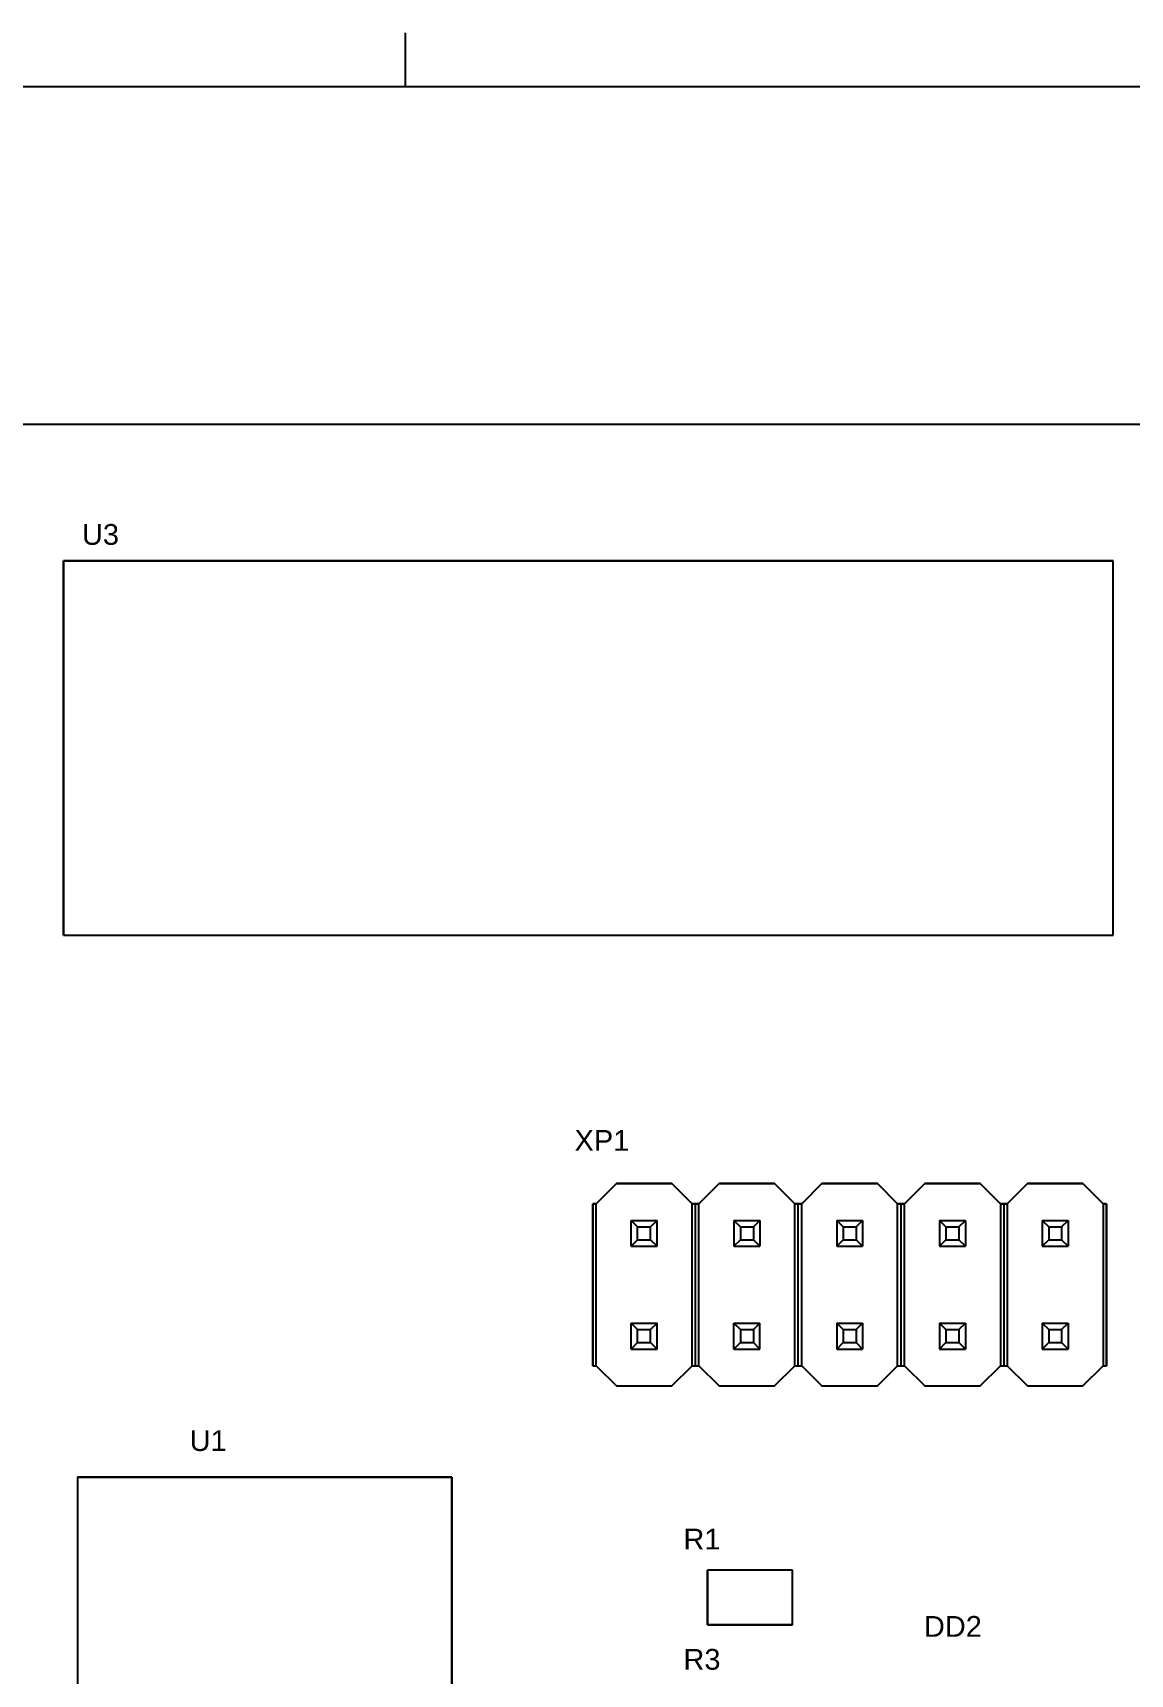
# Model space of a CAD drawing. Header units: inches. Extents: x 0 to 420, y -297 to 0.
# Drawn here: x 67.2 to 121.4, y -81.1 to 0 of the extents above; entities that cross this region are included whole.
import ezdxf

# ---------------------------------------------------------------- set-up
doc = ezdxf.new("R2010")
doc.units = ezdxf.units.IN
doc.header["$MEASUREMENT"] = 0
doc.styles.add('Arial0', font='arial.ttf', dxfattribs={"height": 2.265495})

msp = doc.modelspace()

# ---------------------------------------------------------------- linework, layer by layer
at = {"color": 18, "true_color": 0x000000}
for p, q in [((85.587, 0), (85.587, -2.646)), ((2.646, -2.646), (417.354, -2.646)), ((12.646, -19.354), (168.646, -19.354)), ((68.696, -26.104), (68.696, -44.604)), ((120.596, -26.104), (68.696, -26.104)), ((68.696, -44.604), (68.696, -26.104)), ((68.696, -26.104), (120.596, -26.104)), ((120.596, -44.604), (120.596, -26.104)), ((120.596, -44.604), (120.596, -26.104)), ((68.696, -44.604), (120.596, -44.604)), ((68.696, -44.604), (120.596, -44.604)), ((96.036, -56.894), (95.036, -57.894)), ((95.036, -57.894), (96.036, -56.894)), ((98.776, -56.894), (96.036, -56.894)), ((96.036, -56.894), (98.776, -56.894)), ((99.776, -57.894), (98.776, -56.894)), ((98.776, -56.894), (99.776, -57.894)), ((101.116, -56.894), (100.116, -57.894)), ((100.116, -57.894), (101.116, -56.894)), ((103.856, -56.894), (101.116, -56.894)), ((101.116, -56.894), (103.856, -56.894)), ((104.856, -57.894), (103.856, -56.894)), ((103.856, -56.894), (104.856, -57.894)), ((106.196, -56.894), (105.196, -57.894)), ((105.196, -57.894), (106.196, -56.894)), ((108.936, -56.894), (106.196, -56.894)), ((106.196, -56.894), (108.936, -56.894)), ((109.936, -57.894), (108.936, -56.894)), ((108.936, -56.894), (109.936, -57.894)), ((111.276, -56.894), (110.276, -57.894)), ((110.276, -57.894), (111.276, -56.894)), ((114.016, -56.894), (111.276, -56.894)), ((111.276, -56.894), (114.016, -56.894)), ((115.016, -57.894), (114.016, -56.894)), ((114.016, -56.894), (115.016, -57.894)), ((116.356, -56.894), (115.356, -57.894)), ((115.356, -57.894), (116.356, -56.894)), ((119.096, -56.894), (116.356, -56.894)), ((116.356, -56.894), (119.096, -56.894)), ((120.096, -57.894), (119.096, -56.894)), ((119.096, -56.894), (120.096, -57.894)), ((95.036, -57.894), (94.866, -57.894)), ((94.866, -57.894), (94.866, -65.894)), ((94.866, -65.894), (94.866, -57.894)), ((94.866, -57.894), (95.036, -57.894)), ((95.036, -65.894), (95.036, -57.894)), ((100.116, -57.894), (99.776, -57.894)), ((99.776, -65.894), (99.776, -57.894)), ((99.776, -57.894), (99.946, -57.894)), ((99.946, -57.894), (100.116, -57.894)), ((99.946, -65.894), (99.946, -57.894)), ((100.116, -65.894), (100.116, -57.894)), ((105.196, -57.894), (104.856, -57.894)), ((104.856, -65.894), (104.856, -57.894)), ((104.856, -57.894), (105.026, -57.894)), ((105.026, -57.894), (105.196, -57.894)), ((105.026, -65.894), (105.026, -57.894)), ((105.196, -65.894), (105.196, -57.894)), ((110.276, -57.894), (109.936, -57.894)), ((109.936, -65.894), (109.936, -57.894)), ((109.936, -57.894), (110.106, -57.894)), ((110.106, -57.894), (110.276, -57.894)), ((110.106, -65.894), (110.106, -57.894)), ((110.276, -65.894), (110.276, -57.894)), ((115.356, -57.894), (115.016, -57.894)), ((115.016, -57.894), (115.016, -65.894)), ((115.016, -57.894), (115.186, -57.894)), ((115.186, -57.894), (115.356, -57.894)), ((115.186, -57.894), (115.186, -65.894)), ((115.356, -57.894), (115.356, -65.894)), ((120.266, -57.894), (120.096, -57.894)), ((120.096, -57.894), (120.266, -57.894)), ((120.096, -57.894), (120.096, -65.894)), ((120.266, -65.894), (120.266, -57.894)), ((120.266, -57.894), (120.266, -65.894)), ((96.766, -58.714), (97.086, -59.034)), ((96.766, -59.994), (96.766, -58.714)), ((96.766, -58.714), (98.046, -58.714)), ((97.086, -59.674), (97.086, -59.034)), ((97.086, -59.034), (97.726, -59.034)), ((97.726, -59.034), (98.046, -58.714)), ((97.726, -59.674), (97.726, -59.034)), ((98.046, -59.994), (98.046, -58.714)), ((101.846, -58.714), (102.166, -59.034)), ((101.846, -58.714), (101.846, -59.994)), ((101.846, -58.714), (103.126, -58.714)), ((102.166, -59.034), (102.166, -59.674)), ((102.166, -59.034), (102.806, -59.034)), ((102.806, -59.034), (103.126, -58.714)), ((102.806, -59.034), (102.806, -59.674)), ((103.126, -58.714), (103.126, -59.994)), ((106.926, -58.714), (107.246, -59.034)), ((106.926, -58.714), (106.926, -59.994)), ((106.926, -58.714), (108.206, -58.714)), ((107.246, -59.034), (107.246, -59.674)), ((107.246, -59.034), (107.886, -59.034)), ((107.886, -59.034), (108.206, -58.714)), ((107.886, -59.034), (107.886, -59.674)), ((108.206, -58.714), (108.206, -59.994)), ((112.006, -58.714), (112.326, -59.034)), ((112.006, -58.714), (112.006, -59.994)), ((112.006, -58.714), (113.286, -58.714)), ((112.326, -59.034), (112.326, -59.674)), ((112.326, -59.034), (112.966, -59.034)), ((112.966, -59.034), (113.286, -58.714)), ((112.966, -59.034), (112.966, -59.674)), ((113.286, -58.714), (113.286, -59.994)), ((117.086, -58.714), (117.406, -59.034)), ((117.086, -58.714), (117.086, -59.994)), ((117.086, -58.714), (118.366, -58.714)), ((117.406, -59.034), (117.406, -59.674)), ((117.406, -59.034), (118.046, -59.034)), ((118.046, -59.034), (118.366, -58.714)), ((118.046, -59.034), (118.046, -59.674)), ((118.366, -58.714), (118.366, -59.994)), ((96.766, -59.994), (97.086, -59.674)), ((96.766, -59.994), (98.046, -59.994)), ((97.086, -59.674), (97.726, -59.674)), ((97.726, -59.674), (98.046, -59.994)), ((101.846, -59.994), (102.166, -59.674)), ((101.846, -59.994), (103.126, -59.994)), ((102.166, -59.674), (102.806, -59.674)), ((102.806, -59.674), (103.126, -59.994)), ((106.926, -59.994), (107.246, -59.674)), ((106.926, -59.994), (108.206, -59.994)), ((107.246, -59.674), (107.886, -59.674)), ((107.886, -59.674), (108.206, -59.994)), ((112.006, -59.994), (112.326, -59.674)), ((112.006, -59.994), (113.286, -59.994)), ((112.326, -59.674), (112.966, -59.674)), ((112.966, -59.674), (113.286, -59.994)), ((117.086, -59.994), (117.406, -59.674)), ((117.086, -59.994), (118.366, -59.994)), ((117.406, -59.674), (118.046, -59.674)), ((118.046, -59.674), (118.366, -59.994)), ((96.766, -63.794), (97.086, -64.114)), ((96.766, -65.074), (96.766, -63.794)), ((96.766, -63.794), (98.046, -63.794)), ((97.726, -64.114), (98.046, -63.794)), ((98.046, -65.074), (98.046, -63.794)), ((101.846, -63.794), (102.166, -64.114)), ((101.846, -65.074), (101.846, -63.794)), ((101.846, -63.794), (103.126, -63.794)), ((102.806, -64.114), (103.126, -63.794)), ((103.126, -65.074), (103.126, -63.794)), ((106.926, -63.794), (107.246, -64.114)), ((106.926, -63.794), (106.926, -65.074)), ((106.926, -63.794), (108.206, -63.794)), ((107.886, -64.114), (108.206, -63.794)), ((108.206, -63.794), (108.206, -65.074)), ((112.006, -63.794), (112.326, -64.114)), ((112.006, -63.794), (112.006, -65.074)), ((112.006, -63.794), (113.286, -63.794)), ((112.966, -64.114), (113.286, -63.794)), ((113.286, -63.794), (113.286, -65.074)), ((117.086, -63.794), (117.406, -64.114)), ((117.086, -63.794), (117.086, -65.074)), ((117.086, -63.794), (118.366, -63.794)), ((118.046, -64.114), (118.366, -63.794)), ((118.366, -63.794), (118.366, -65.074)), ((96.766, -65.074), (97.086, -64.754)), ((97.086, -64.754), (97.086, -64.114)), ((97.086, -64.114), (97.726, -64.114)), ((97.086, -64.754), (97.726, -64.754)), ((97.726, -64.754), (97.726, -64.114)), ((97.726, -64.754), (98.046, -65.074)), ((101.846, -65.074), (102.166, -64.754)), ((102.166, -64.114), (102.166, -64.754)), ((102.166, -64.114), (102.806, -64.114)), ((102.166, -64.754), (102.806, -64.754)), ((102.806, -64.114), (102.806, -64.754)), ((102.806, -64.754), (103.126, -65.074)), ((106.926, -65.074), (107.246, -64.754)), ((107.246, -64.114), (107.246, -64.754)), ((107.246, -64.114), (107.886, -64.114)), ((107.246, -64.754), (107.886, -64.754)), ((107.886, -64.114), (107.886, -64.754)), ((107.886, -64.754), (108.206, -65.074)), ((112.006, -65.074), (112.326, -64.754)), ((112.326, -64.114), (112.326, -64.754)), ((112.326, -64.114), (112.966, -64.114)), ((112.326, -64.754), (112.966, -64.754)), ((112.966, -64.114), (112.966, -64.754)), ((112.966, -64.754), (113.286, -65.074)), ((117.086, -65.074), (117.406, -64.754)), ((117.406, -64.114), (117.406, -64.754)), ((117.406, -64.114), (118.046, -64.114)), ((117.406, -64.754), (118.046, -64.754)), ((118.046, -64.114), (118.046, -64.754)), ((118.046, -64.754), (118.366, -65.074)), ((96.766, -65.074), (98.046, -65.074)), ((101.846, -65.074), (103.126, -65.074)), ((106.926, -65.074), (108.206, -65.074)), ((112.006, -65.074), (113.286, -65.074)), ((117.086, -65.074), (118.366, -65.074)), ((94.866, -65.894), (95.036, -65.894)), ((94.866, -65.894), (95.036, -65.894)), ((95.036, -65.894), (96.036, -66.894)), ((95.036, -65.894), (96.036, -66.894)), ((98.776, -66.894), (99.776, -65.894)), ((98.776, -66.894), (99.776, -65.894)), ((99.776, -65.894), (100.116, -65.894)), ((99.776, -65.894), (99.946, -65.894)), ((99.946, -65.894), (100.116, -65.894)), ((100.116, -65.894), (101.116, -66.894)), ((100.116, -65.894), (101.116, -66.894)), ((103.856, -66.894), (104.856, -65.894)), ((103.856, -66.894), (104.856, -65.894)), ((104.856, -65.894), (105.196, -65.894)), ((104.856, -65.894), (105.026, -65.894)), ((105.026, -65.894), (105.196, -65.894)), ((105.196, -65.894), (106.196, -66.894)), ((105.196, -65.894), (106.196, -66.894)), ((108.936, -66.894), (109.936, -65.894)), ((108.936, -66.894), (109.936, -65.894)), ((109.936, -65.894), (110.276, -65.894)), ((109.936, -65.894), (110.106, -65.894)), ((110.106, -65.894), (110.276, -65.894)), ((110.276, -65.894), (111.276, -66.894)), ((110.276, -65.894), (111.276, -66.894)), ((114.016, -66.894), (115.016, -65.894)), ((114.016, -66.894), (115.016, -65.894)), ((115.016, -65.894), (115.356, -65.894)), ((115.016, -65.894), (115.186, -65.894)), ((115.186, -65.894), (115.356, -65.894)), ((115.356, -65.894), (116.356, -66.894)), ((115.356, -65.894), (116.356, -66.894)), ((119.096, -66.894), (120.096, -65.894)), ((119.096, -66.894), (120.096, -65.894)), ((120.096, -65.894), (120.266, -65.894)), ((120.096, -65.894), (120.266, -65.894)), ((96.036, -66.894), (98.776, -66.894)), ((96.036, -66.894), (98.776, -66.894)), ((101.116, -66.894), (103.856, -66.894)), ((101.116, -66.894), (103.856, -66.894)), ((106.196, -66.894), (108.936, -66.894)), ((106.196, -66.894), (108.936, -66.894)), ((111.276, -66.894), (114.016, -66.894)), ((111.276, -66.894), (114.016, -66.894)), ((116.356, -66.894), (119.096, -66.894)), ((116.356, -66.894), (119.096, -66.894)), ((87.896, -71.404), (69.396, -71.404)), ((69.396, -71.404), (69.396, -123.304)), ((69.396, -71.404), (87.896, -71.404)), ((69.396, -71.404), (69.396, -123.304)), ((87.896, -123.304), (87.896, -71.404)), ((87.896, -71.404), (87.896, -123.304)), ((104.746, -76.004), (100.546, -76.004)), ((100.546, -76.004), (100.546, -78.704)), ((104.746, -76.004), (100.546, -76.004)), ((100.546, -78.704), (100.546, -76.004)), ((104.746, -78.704), (104.746, -76.004)), ((104.746, -78.704), (104.746, -76.004)), ((100.546, -78.704), (104.746, -78.704)), ((104.746, -78.704), (100.546, -78.704))]:
    msp.add_line(p, q, dxfattribs=at)
at = {"color": 7, "true_color": 0xffffff}
for p, q in [((68.696, -26.104), (68.696, -44.604)), ((120.596, -26.104), (68.696, -26.104)), ((68.696, -44.604), (68.696, -26.104)), ((68.696, -26.104), (120.596, -26.104)), ((120.596, -44.604), (120.596, -26.104)), ((120.596, -44.604), (120.596, -26.104)), ((68.696, -44.604), (120.596, -44.604)), ((68.696, -44.604), (120.596, -44.604)), ((96.036, -56.894), (95.036, -57.894)), ((95.036, -57.894), (96.036, -56.894)), ((98.776, -56.894), (96.036, -56.894)), ((96.036, -56.894), (98.776, -56.894)), ((99.776, -57.894), (98.776, -56.894)), ((98.776, -56.894), (99.776, -57.894)), ((101.116, -56.894), (100.116, -57.894)), ((100.116, -57.894), (101.116, -56.894)), ((103.856, -56.894), (101.116, -56.894)), ((101.116, -56.894), (103.856, -56.894)), ((104.856, -57.894), (103.856, -56.894)), ((103.856, -56.894), (104.856, -57.894)), ((106.196, -56.894), (105.196, -57.894)), ((105.196, -57.894), (106.196, -56.894)), ((108.936, -56.894), (106.196, -56.894)), ((106.196, -56.894), (108.936, -56.894)), ((109.936, -57.894), (108.936, -56.894)), ((108.936, -56.894), (109.936, -57.894)), ((111.276, -56.894), (110.276, -57.894)), ((110.276, -57.894), (111.276, -56.894)), ((114.016, -56.894), (111.276, -56.894)), ((111.276, -56.894), (114.016, -56.894)), ((115.016, -57.894), (114.016, -56.894)), ((114.016, -56.894), (115.016, -57.894)), ((116.356, -56.894), (115.356, -57.894)), ((115.356, -57.894), (116.356, -56.894)), ((119.096, -56.894), (116.356, -56.894)), ((116.356, -56.894), (119.096, -56.894)), ((120.096, -57.894), (119.096, -56.894)), ((119.096, -56.894), (120.096, -57.894)), ((95.036, -57.894), (94.866, -57.894)), ((94.866, -57.894), (94.866, -65.894)), ((94.866, -65.894), (94.866, -57.894)), ((94.866, -57.894), (95.036, -57.894)), ((95.036, -65.894), (95.036, -57.894)), ((100.116, -57.894), (99.776, -57.894)), ((99.776, -65.894), (99.776, -57.894)), ((99.776, -57.894), (99.946, -57.894)), ((99.946, -57.894), (100.116, -57.894)), ((99.946, -65.894), (99.946, -57.894)), ((100.116, -65.894), (100.116, -57.894)), ((105.196, -57.894), (104.856, -57.894)), ((104.856, -65.894), (104.856, -57.894)), ((104.856, -57.894), (105.026, -57.894)), ((105.026, -57.894), (105.196, -57.894)), ((105.026, -65.894), (105.026, -57.894)), ((105.196, -65.894), (105.196, -57.894)), ((110.276, -57.894), (109.936, -57.894)), ((109.936, -65.894), (109.936, -57.894)), ((109.936, -57.894), (110.106, -57.894)), ((110.106, -57.894), (110.276, -57.894)), ((110.106, -65.894), (110.106, -57.894)), ((110.276, -65.894), (110.276, -57.894)), ((115.356, -57.894), (115.016, -57.894)), ((115.016, -57.894), (115.016, -65.894)), ((115.016, -57.894), (115.186, -57.894)), ((115.186, -57.894), (115.356, -57.894)), ((115.186, -57.894), (115.186, -65.894)), ((115.356, -57.894), (115.356, -65.894)), ((120.266, -57.894), (120.096, -57.894)), ((120.096, -57.894), (120.266, -57.894)), ((120.096, -57.894), (120.096, -65.894)), ((120.266, -65.894), (120.266, -57.894)), ((120.266, -57.894), (120.266, -65.894)), ((96.766, -58.714), (97.086, -59.034)), ((96.766, -59.994), (96.766, -58.714)), ((96.766, -58.714), (98.046, -58.714)), ((97.086, -59.674), (97.086, -59.034)), ((97.086, -59.034), (97.726, -59.034)), ((97.726, -59.034), (98.046, -58.714)), ((97.726, -59.674), (97.726, -59.034)), ((98.046, -59.994), (98.046, -58.714)), ((101.846, -58.714), (102.166, -59.034)), ((101.846, -58.714), (101.846, -59.994)), ((101.846, -58.714), (103.126, -58.714)), ((102.166, -59.034), (102.166, -59.674)), ((102.166, -59.034), (102.806, -59.034)), ((102.806, -59.034), (103.126, -58.714)), ((102.806, -59.034), (102.806, -59.674)), ((103.126, -58.714), (103.126, -59.994)), ((106.926, -58.714), (107.246, -59.034)), ((106.926, -58.714), (106.926, -59.994)), ((106.926, -58.714), (108.206, -58.714)), ((107.246, -59.034), (107.246, -59.674)), ((107.246, -59.034), (107.886, -59.034)), ((107.886, -59.034), (108.206, -58.714)), ((107.886, -59.034), (107.886, -59.674)), ((108.206, -58.714), (108.206, -59.994)), ((112.006, -58.714), (112.326, -59.034)), ((112.006, -58.714), (112.006, -59.994)), ((112.006, -58.714), (113.286, -58.714)), ((112.326, -59.034), (112.326, -59.674)), ((112.326, -59.034), (112.966, -59.034)), ((112.966, -59.034), (113.286, -58.714)), ((112.966, -59.034), (112.966, -59.674)), ((113.286, -58.714), (113.286, -59.994)), ((117.086, -58.714), (117.406, -59.034)), ((117.086, -58.714), (117.086, -59.994)), ((117.086, -58.714), (118.366, -58.714)), ((117.406, -59.034), (117.406, -59.674)), ((117.406, -59.034), (118.046, -59.034)), ((118.046, -59.034), (118.366, -58.714)), ((118.046, -59.034), (118.046, -59.674)), ((118.366, -58.714), (118.366, -59.994)), ((96.766, -59.994), (97.086, -59.674)), ((96.766, -59.994), (98.046, -59.994)), ((97.086, -59.674), (97.726, -59.674)), ((97.726, -59.674), (98.046, -59.994)), ((101.846, -59.994), (102.166, -59.674)), ((101.846, -59.994), (103.126, -59.994)), ((102.166, -59.674), (102.806, -59.674)), ((102.806, -59.674), (103.126, -59.994)), ((106.926, -59.994), (107.246, -59.674)), ((106.926, -59.994), (108.206, -59.994)), ((107.246, -59.674), (107.886, -59.674)), ((107.886, -59.674), (108.206, -59.994)), ((112.006, -59.994), (112.326, -59.674)), ((112.006, -59.994), (113.286, -59.994)), ((112.326, -59.674), (112.966, -59.674)), ((112.966, -59.674), (113.286, -59.994)), ((117.086, -59.994), (117.406, -59.674)), ((117.086, -59.994), (118.366, -59.994)), ((117.406, -59.674), (118.046, -59.674)), ((118.046, -59.674), (118.366, -59.994)), ((96.766, -63.794), (97.086, -64.114)), ((96.766, -65.074), (96.766, -63.794)), ((96.766, -63.794), (98.046, -63.794)), ((97.726, -64.114), (98.046, -63.794)), ((98.046, -65.074), (98.046, -63.794)), ((101.846, -63.794), (102.166, -64.114)), ((101.846, -65.074), (101.846, -63.794)), ((101.846, -63.794), (103.126, -63.794)), ((102.806, -64.114), (103.126, -63.794)), ((103.126, -65.074), (103.126, -63.794)), ((106.926, -63.794), (107.246, -64.114)), ((106.926, -63.794), (106.926, -65.074)), ((106.926, -63.794), (108.206, -63.794)), ((107.886, -64.114), (108.206, -63.794)), ((108.206, -63.794), (108.206, -65.074)), ((112.006, -63.794), (112.326, -64.114)), ((112.006, -63.794), (112.006, -65.074)), ((112.006, -63.794), (113.286, -63.794)), ((112.966, -64.114), (113.286, -63.794)), ((113.286, -63.794), (113.286, -65.074)), ((117.086, -63.794), (117.406, -64.114)), ((117.086, -63.794), (117.086, -65.074)), ((117.086, -63.794), (118.366, -63.794)), ((118.046, -64.114), (118.366, -63.794)), ((118.366, -63.794), (118.366, -65.074)), ((96.766, -65.074), (97.086, -64.754)), ((97.086, -64.754), (97.086, -64.114)), ((97.086, -64.114), (97.726, -64.114)), ((97.086, -64.754), (97.726, -64.754)), ((97.726, -64.754), (97.726, -64.114)), ((97.726, -64.754), (98.046, -65.074)), ((101.846, -65.074), (102.166, -64.754)), ((102.166, -64.114), (102.166, -64.754)), ((102.166, -64.114), (102.806, -64.114)), ((102.166, -64.754), (102.806, -64.754)), ((102.806, -64.114), (102.806, -64.754)), ((102.806, -64.754), (103.126, -65.074)), ((106.926, -65.074), (107.246, -64.754)), ((107.246, -64.114), (107.246, -64.754)), ((107.246, -64.114), (107.886, -64.114)), ((107.246, -64.754), (107.886, -64.754)), ((107.886, -64.114), (107.886, -64.754)), ((107.886, -64.754), (108.206, -65.074)), ((112.006, -65.074), (112.326, -64.754)), ((112.326, -64.114), (112.326, -64.754)), ((112.326, -64.114), (112.966, -64.114)), ((112.326, -64.754), (112.966, -64.754)), ((112.966, -64.114), (112.966, -64.754)), ((112.966, -64.754), (113.286, -65.074)), ((117.086, -65.074), (117.406, -64.754)), ((117.406, -64.114), (117.406, -64.754)), ((117.406, -64.114), (118.046, -64.114)), ((117.406, -64.754), (118.046, -64.754)), ((118.046, -64.114), (118.046, -64.754)), ((118.046, -64.754), (118.366, -65.074)), ((96.766, -65.074), (98.046, -65.074)), ((101.846, -65.074), (103.126, -65.074)), ((106.926, -65.074), (108.206, -65.074)), ((112.006, -65.074), (113.286, -65.074)), ((117.086, -65.074), (118.366, -65.074)), ((94.866, -65.894), (95.036, -65.894)), ((94.866, -65.894), (95.036, -65.894)), ((95.036, -65.894), (96.036, -66.894)), ((95.036, -65.894), (96.036, -66.894)), ((98.776, -66.894), (99.776, -65.894)), ((98.776, -66.894), (99.776, -65.894)), ((99.776, -65.894), (100.116, -65.894)), ((99.776, -65.894), (99.946, -65.894)), ((99.946, -65.894), (100.116, -65.894)), ((100.116, -65.894), (101.116, -66.894)), ((100.116, -65.894), (101.116, -66.894)), ((103.856, -66.894), (104.856, -65.894)), ((103.856, -66.894), (104.856, -65.894)), ((104.856, -65.894), (105.196, -65.894)), ((104.856, -65.894), (105.026, -65.894)), ((105.026, -65.894), (105.196, -65.894)), ((105.196, -65.894), (106.196, -66.894)), ((105.196, -65.894), (106.196, -66.894)), ((108.936, -66.894), (109.936, -65.894)), ((108.936, -66.894), (109.936, -65.894)), ((109.936, -65.894), (110.276, -65.894)), ((109.936, -65.894), (110.106, -65.894)), ((110.106, -65.894), (110.276, -65.894)), ((110.276, -65.894), (111.276, -66.894)), ((110.276, -65.894), (111.276, -66.894)), ((114.016, -66.894), (115.016, -65.894)), ((114.016, -66.894), (115.016, -65.894)), ((115.016, -65.894), (115.356, -65.894)), ((115.016, -65.894), (115.186, -65.894)), ((115.186, -65.894), (115.356, -65.894)), ((115.356, -65.894), (116.356, -66.894)), ((115.356, -65.894), (116.356, -66.894)), ((119.096, -66.894), (120.096, -65.894)), ((119.096, -66.894), (120.096, -65.894)), ((120.096, -65.894), (120.266, -65.894)), ((120.096, -65.894), (120.266, -65.894)), ((96.036, -66.894), (98.776, -66.894)), ((96.036, -66.894), (98.776, -66.894)), ((101.116, -66.894), (103.856, -66.894)), ((101.116, -66.894), (103.856, -66.894)), ((106.196, -66.894), (108.936, -66.894)), ((106.196, -66.894), (108.936, -66.894)), ((111.276, -66.894), (114.016, -66.894)), ((111.276, -66.894), (114.016, -66.894)), ((116.356, -66.894), (119.096, -66.894)), ((116.356, -66.894), (119.096, -66.894)), ((87.896, -71.404), (69.396, -71.404)), ((69.396, -71.404), (69.396, -123.304)), ((69.396, -71.404), (87.896, -71.404)), ((69.396, -71.404), (69.396, -123.304)), ((87.896, -123.304), (87.896, -71.404)), ((87.896, -71.404), (87.896, -123.304)), ((104.746, -76.004), (100.546, -76.004)), ((100.546, -76.004), (100.546, -78.704)), ((104.746, -76.004), (100.546, -76.004)), ((100.546, -78.704), (100.546, -76.004)), ((104.746, -78.704), (104.746, -76.004)), ((104.746, -78.704), (104.746, -76.004)), ((100.546, -78.704), (104.746, -78.704)), ((104.746, -78.704), (100.546, -78.704))]:
    msp.add_line(p, q, dxfattribs=at)

# ---------------------------------------------------------------- texts
at = {"color": 18, "true_color": 0x000000, "style": 'Arial0'}
for s, p in [('U3', (69.614, -25.311)), ('XP1', (93.964, -55.27)), ('U1', (74.938, -70.111)), ('R1', (99.349, -74.98)), ('DD2', (111.236, -79.298)), ('R3', (99.349, -80.924))]:
    msp.add_text(s, height=1.0259, dxfattribs=at).set_placement(p)

doc.saveas('drawing.dxf')
